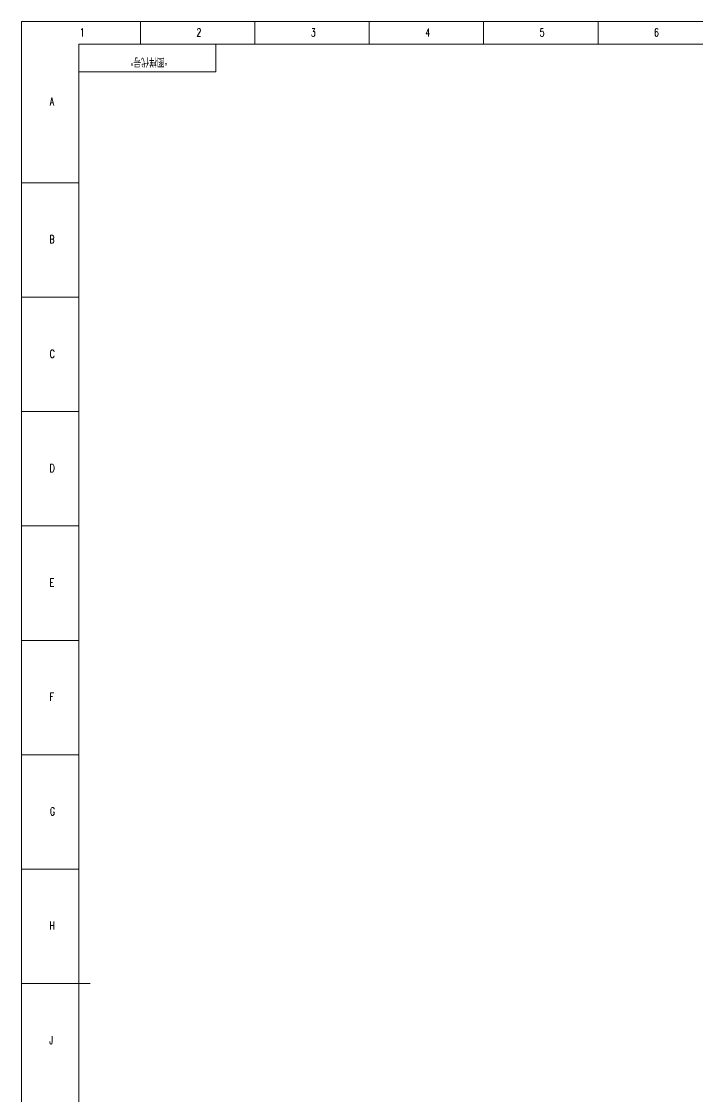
# Model space of a CAD drawing. Header units: millimetres. Extents: x 0 to 1189, y 0 to 841.
# Drawn here: x 0 to 295.5, y 371.1 to 841 of the extents above; entities that cross this region are included whole.
import ezdxf

# ---------------------------------------------------------------- set-up
doc = ezdxf.new("R2010")
doc.units = ezdxf.units.MM
for name, color, linetype, lineweight in [('10', 7, 'Continuous', 18), ('5', 7, 'Continuous', 18), ('SLD-0', 7, 'Continuous', 18)]:
    doc.layers.add(name, color=color, linetype=linetype, lineweight=lineweight)
doc.styles.add('SLDTEXTSTYLE0', font='txt.shx', dxfattribs={"width": 0.7, "bigfont": 'bigfont.shx'})
doc.styles.add('SLDTEXTSTYLE5', font='txt.shx', dxfattribs={"width": 0.7})

msp = doc.modelspace()

# ---------------------------------------------------------------- linework, layer by layer
at = {"layer": '5', "color": 7}
for p, q in [((1189, 841), (0, 841)), ((0, 841), (0, 0))]:
    msp.add_line(p, q, dxfattribs=at)
at = {"layer": '5'}
for p, q in [((52, 841), (52, 831.0501)), ((102, 841), (102, 831.0501)), ((152, 841), (152, 831.0501)), ((202, 841), (202, 831.0501)), ((252, 841), (252, 831.0501)), ((0, 770.5), (25, 770.5)), ((0, 720.5), (25, 720.5)), ((0, 670.5), (25, 670.5)), ((0, 620.5), (25, 620.5)), ((0, 570.5), (25, 570.5)), ((0, 520.5), (25, 520.5)), ((0, 470.5), (25, 470.5))]:
    msp.add_line(p, q, dxfattribs=at)
at = {"layer": '5', "color": 7, "lineweight": 15}
for p, q in [((1179, 831.0501), (25, 831.0501)), ((25, 831.0501), (25, 10)), ((85, 819), (85, 831)), ((25, 819), (85, 819))]:
    msp.add_line(p, q, dxfattribs=at)
at = {"layer": '5', "lineweight": 15}
msp.add_line((0, 420.5), (30, 420.5), dxfattribs=at)

# ---------------------------------------------------------------- texts
at = {"layer": '10', "char_height": 3.5, "attachment_point": 2, "style": 'SLDTEXTSTYLE5'}
for s, insert, width in [('1', (26.5444, 837.9858), 1.4), ('2', (77.5444, 837.9858), 2.45), ('3', (127.5444, 837.9858), 2.1), ('4', (177.5444, 837.9858), 2.45), ('5', (227.5444, 837.9858), 2.1), ('6', (277.5469, 837.9858), 2.45), ('A', (13.3203, 807.7358), 2.8), ('B', (13.3203, 747.5434), 2.45), ('C', (13.4273, 697.4858), 2.45), ('D', (13.4297, 647.5434), 2.45), ('E', (13.3179, 597.4858), 2.1), ('F', (13.2243, 547.5434), 2.1), ('G', (13.5391, 497.4858), 2.8), ('H', (13.4297, 447.5434), 2.45), ('J', (13.0153, 397.4858), 1.75)]:
    msp.add_mtext(s, dxfattribs=dict(at, insert=insert, width=width))
at = {"layer": 'SLD-0', "insert": (55.7574, 821.7376), "char_height": 3.5, "width": 35.367598, "attachment_point": 2, "rotation": 180, "style": 'SLDTEXTSTYLE0'}
msp.add_mtext('“图样代号”', dxfattribs=at)

doc.saveas('drawing.dxf')
